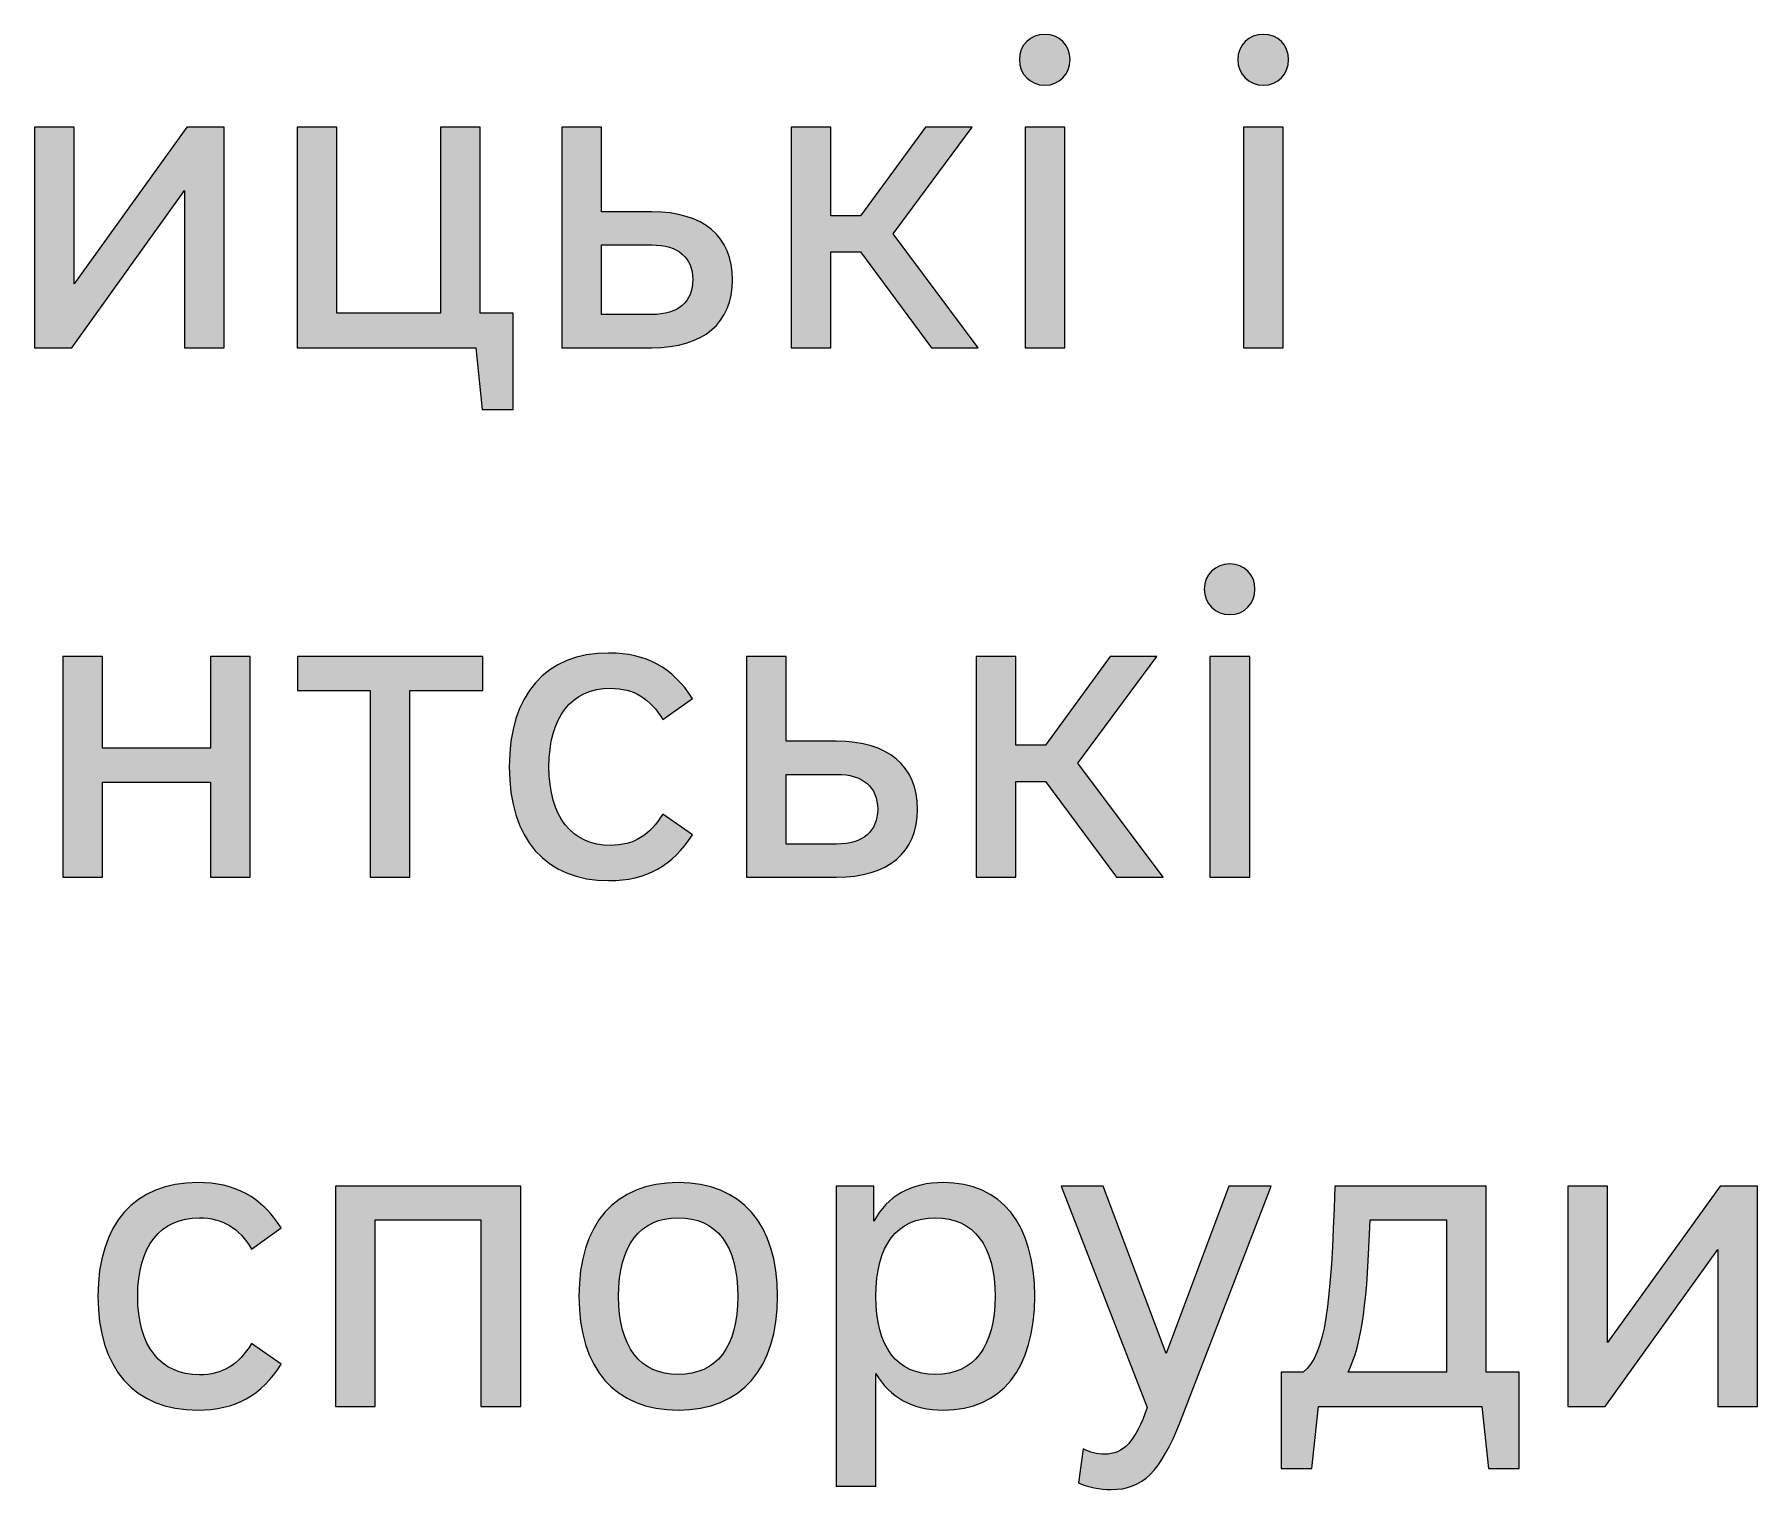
# Model space of a CAD drawing. Header units: millimetres. Extents: x -1334 to 1514, y -1037 to 10.
# Drawn here: x 13.72 to 52.63, y -134.8 to -101.93 of the extents above; entities that cross this region are included whole.
import ezdxf

# ---------------------------------------------------------------- set-up
doc = ezdxf.new("R2010")
doc.units = ezdxf.units.MM
doc.header["$MEASUREMENT"] = 0
doc.layers.add('icons', color=7, linetype='Continuous', lineweight=0)

# ---------------------------------------------------------------- blocks, each defined once
blk = doc.blocks.new('Block_44')
at = {"layer": 'icons', "true_color": 0x231f20, "transparency": 33554687}
h = blk.add_hatch(color=250, dxfattribs=at)
h.dxf.hatch_style = 2
edge = h.paths.add_edge_path()
edge.add_spline(control_points=[(36.984, -109.007), (36.984, -109.007), (36.088, -109.007), (36.088, -109.007), (36.088, -109.007), (36.088, -104.025), (36.088, -104.025), (36.088, -104.025), (36.984, -104.025), (36.984, -104.025), (36.984, -104.025), (36.984, -109.007), (36.984, -109.007)], knot_values=[0, 0, 0, 0, 1, 1, 1, 2, 2, 2, 3, 3, 3, 4, 4, 4, 4], degree=3, periodic=0)
edge = h.paths.add_edge_path()
edge.add_spline(control_points=[(36.536, -101.932), (36.865, -101.932), (37.104, -102.172), (37.104, -102.5), (37.104, -102.829), (36.865, -103.078), (36.536, -103.078), (36.208, -103.078), (35.959, -102.829), (35.959, -102.5), (35.959, -102.172), (36.208, -101.932), (36.536, -101.932)], knot_values=[0, 0, 0, 0, 1, 1, 1, 2, 2, 2, 3, 3, 3, 4, 4, 4, 4], degree=3, periodic=0)
h = blk.add_hatch(color=250, dxfattribs=at)
h.dxf.hatch_style = 2
edge = h.paths.add_edge_path()
edge.add_spline(control_points=[(41.917, -109.007), (41.917, -109.007), (41.021, -109.007), (41.021, -109.007), (41.021, -109.007), (41.021, -104.025), (41.021, -104.025), (41.021, -104.025), (41.917, -104.025), (41.917, -104.025), (41.917, -104.025), (41.917, -109.007), (41.917, -109.007)], knot_values=[0, 0, 0, 0, 1, 1, 1, 2, 2, 2, 3, 3, 3, 4, 4, 4, 4], degree=3, periodic=0)
edge = h.paths.add_edge_path()
edge.add_spline(control_points=[(41.469, -101.932), (41.798, -101.932), (42.037, -102.172), (42.037, -102.5), (42.037, -102.829), (41.798, -103.078), (41.469, -103.078), (41.14, -103.078), (40.891, -102.829), (40.891, -102.5), (40.891, -102.172), (41.14, -101.932), (41.469, -101.932)], knot_values=[0, 0, 0, 0, 1, 1, 1, 2, 2, 2, 3, 3, 3, 4, 4, 4, 4], degree=3, periodic=0)
h = blk.add_hatch(color=250, dxfattribs=at)
h.dxf.hatch_style = 2
edge = h.paths.add_edge_path()
edge.add_spline(control_points=[(17.155, -104.025), (17.155, -104.025), (18.001, -104.025), (18.001, -104.025), (18.001, -104.025), (18.001, -109.007), (18.001, -109.007), (18.001, -109.007), (17.105, -109.007), (17.105, -109.007), (17.105, -109.007), (17.105, -105.46), (17.105, -105.46), (17.105, -105.46), (14.564, -109.007), (14.564, -109.007), (14.564, -109.007), (13.717, -109.007), (13.717, -109.007), (13.717, -109.007), (13.717, -104.025), (13.717, -104.025), (13.717, -104.025), (14.613, -104.025), (14.613, -104.025), (14.613, -104.025), (14.613, -107.562), (14.613, -107.562), (14.613, -107.562), (17.155, -104.025), (17.155, -104.025)], knot_values=[0, 0, 0, 0, 1, 1, 1, 2, 2, 2, 3, 3, 3, 4, 4, 4, 5, 5, 5, 6, 6, 6, 7, 7, 7, 8, 8, 8, 9, 9, 9, 10, 10, 10, 10], degree=3, periodic=0)
h = blk.add_hatch(color=250, dxfattribs=at)
h.dxf.hatch_style = 2
edge = h.paths.add_edge_path()
edge.add_spline(control_points=[(23.831, -110.402), (23.831, -110.402), (23.681, -109.007), (23.681, -109.007), (23.681, -109.007), (19.646, -109.007), (19.646, -109.007), (19.646, -109.007), (19.646, -104.025), (19.646, -104.025), (19.646, -104.025), (20.542, -104.025), (20.542, -104.025), (20.542, -104.025), (20.542, -108.229), (20.542, -108.229), (20.542, -108.229), (22.884, -108.229), (22.884, -108.229), (22.884, -108.229), (22.884, -104.025), (22.884, -104.025), (22.884, -104.025), (23.781, -104.025), (23.781, -104.025), (23.781, -104.025), (23.781, -108.229), (23.781, -108.229), (23.781, -108.229), (24.528, -108.229), (24.528, -108.229), (24.528, -108.229), (24.528, -110.402), (24.528, -110.402), (24.528, -110.402), (23.831, -110.402), (23.831, -110.402)], knot_values=[0, 0, 0, 0, 1, 1, 1, 2, 2, 2, 3, 3, 3, 4, 4, 4, 5, 5, 5, 6, 6, 6, 7, 7, 7, 8, 8, 8, 9, 9, 9, 10, 10, 10, 11, 11, 11, 12, 12, 12, 12], degree=3, periodic=0)
h = blk.add_hatch(color=250, dxfattribs=at)
h.dxf.hatch_style = 2
edge = h.paths.add_edge_path()
edge.add_spline(control_points=[(27.658, -108.259), (28.255, -108.259), (28.584, -107.97), (28.584, -107.472), (28.584, -106.974), (28.255, -106.685), (27.658, -106.685), (27.658, -106.685), (26.521, -106.685), (26.521, -106.685), (26.521, -106.685), (26.521, -108.259), (26.521, -108.259), (26.521, -108.259), (27.658, -108.259), (27.658, -108.259)], knot_values=[0, 0, 0, 0, 1, 1, 1, 2, 2, 2, 3, 3, 3, 4, 4, 4, 5, 5, 5, 5], degree=3, periodic=0)
edge = h.paths.add_edge_path()
edge.add_spline(control_points=[(29.481, -107.472), (29.481, -108.449), (28.823, -109.007), (27.658, -109.007), (27.658, -109.007), (25.625, -109.007), (25.625, -109.007), (25.625, -109.007), (25.625, -104.025), (25.625, -104.025), (25.625, -104.025), (26.521, -104.025), (26.521, -104.025), (26.521, -104.025), (26.521, -105.938), (26.521, -105.938), (26.521, -105.938), (27.658, -105.938), (27.658, -105.938), (28.823, -105.938), (29.481, -106.496), (29.481, -107.472)], knot_values=[0, 0, 0, 0, 1, 1, 1, 2, 2, 2, 3, 3, 3, 4, 4, 4, 5, 5, 5, 6, 6, 6, 7, 7, 7, 7], degree=3, periodic=0)
h = blk.add_hatch(color=250, dxfattribs=at)
h.dxf.hatch_style = 2
edge = h.paths.add_edge_path()
edge.add_spline(control_points=[(31.703, -106.844), (31.703, -106.844), (31.703, -109.007), (31.703, -109.007), (31.703, -109.007), (30.807, -109.007), (30.807, -109.007), (30.807, -109.007), (30.807, -104.025), (30.807, -104.025), (30.807, -104.025), (31.703, -104.025), (31.703, -104.025), (31.703, -104.025), (31.703, -106.028), (31.703, -106.028), (31.703, -106.028), (32.371, -106.028), (32.371, -106.028), (32.371, -106.028), (33.836, -104.025), (33.836, -104.025), (33.836, -104.025), (34.892, -104.025), (34.892, -104.025), (34.892, -104.025), (33.108, -106.436), (33.108, -106.436), (33.108, -106.436), (35.031, -109.007), (35.031, -109.007), (35.031, -109.007), (33.975, -109.007), (33.975, -109.007), (33.975, -109.007), (32.371, -106.844), (32.371, -106.844), (32.371, -106.844), (31.703, -106.844), (31.703, -106.844)], knot_values=[0, 0, 0, 0, 1, 1, 1, 2, 2, 2, 3, 3, 3, 4, 4, 4, 5, 5, 5, 6, 6, 6, 7, 7, 7, 8, 8, 8, 9, 9, 9, 10, 10, 10, 11, 11, 11, 12, 12, 12, 13, 13, 13, 13], degree=3, periodic=0)
h = blk.add_hatch(color=250, dxfattribs=at)
h.dxf.hatch_style = 2
edge = h.paths.add_edge_path()
edge.add_spline(control_points=[(41.16, -120.965), (41.16, -120.965), (40.264, -120.965), (40.264, -120.965), (40.264, -120.965), (40.264, -115.983), (40.264, -115.983), (40.264, -115.983), (41.16, -115.983), (41.16, -115.983), (41.16, -115.983), (41.16, -120.965), (41.16, -120.965)], knot_values=[0, 0, 0, 0, 1, 1, 1, 2, 2, 2, 3, 3, 3, 4, 4, 4, 4], degree=3, periodic=0)
edge = h.paths.add_edge_path()
edge.add_spline(control_points=[(40.712, -113.89), (41.04, -113.89), (41.28, -114.13), (41.28, -114.458), (41.28, -114.787), (41.04, -115.036), (40.712, -115.036), (40.383, -115.036), (40.134, -114.787), (40.134, -114.458), (40.134, -114.13), (40.383, -113.89), (40.712, -113.89)], knot_values=[0, 0, 0, 0, 1, 1, 1, 2, 2, 2, 3, 3, 3, 4, 4, 4, 4], degree=3, periodic=0)
h = blk.add_hatch(color=250, dxfattribs=at)
h.dxf.hatch_style = 2
edge = h.paths.add_edge_path()
edge.add_spline(control_points=[(25.336, -118.474), (25.336, -119.6), (25.854, -120.248), (26.73, -120.248), (27.249, -120.248), (27.617, -120.018), (27.906, -119.54), (27.906, -119.54), (28.574, -120.008), (28.574, -120.008), (28.135, -120.706), (27.538, -121.044), (26.691, -121.044), (25.256, -121.044), (24.439, -120.098), (24.439, -118.474), (24.439, -116.84), (25.266, -115.903), (26.691, -115.903), (27.528, -115.903), (28.135, -116.232), (28.574, -116.93), (28.574, -116.93), (27.906, -117.408), (27.906, -117.408), (27.627, -116.93), (27.249, -116.7), (26.73, -116.7), (25.844, -116.7), (25.336, -117.348), (25.336, -118.474)], knot_values=[0, 0, 0, 0, 1, 1, 1, 2, 2, 2, 3, 3, 3, 4, 4, 4, 5, 5, 5, 6, 6, 6, 7, 7, 7, 8, 8, 8, 9, 9, 9, 10, 10, 10, 10], degree=3, periodic=0)
h = blk.add_hatch(color=250, dxfattribs=at)
h.dxf.hatch_style = 2
edge = h.paths.add_edge_path()
edge.add_spline(control_points=[(15.251, -120.965), (15.251, -120.965), (14.354, -120.965), (14.354, -120.965), (14.354, -120.965), (14.354, -115.983), (14.354, -115.983), (14.354, -115.983), (15.251, -115.983), (15.251, -115.983), (15.251, -115.983), (15.251, -118.055), (15.251, -118.055), (15.251, -118.055), (17.692, -118.055), (17.692, -118.055), (17.692, -118.055), (17.692, -115.983), (17.692, -115.983), (17.692, -115.983), (18.589, -115.983), (18.589, -115.983), (18.589, -115.983), (18.589, -120.965), (18.589, -120.965), (18.589, -120.965), (17.692, -120.965), (17.692, -120.965), (17.692, -120.965), (17.692, -118.823), (17.692, -118.823), (17.692, -118.823), (15.251, -118.823), (15.251, -118.823), (15.251, -118.823), (15.251, -120.965), (15.251, -120.965)], knot_values=[0, 0, 0, 0, 1, 1, 1, 2, 2, 2, 3, 3, 3, 4, 4, 4, 5, 5, 5, 6, 6, 6, 7, 7, 7, 8, 8, 8, 9, 9, 9, 10, 10, 10, 11, 11, 11, 12, 12, 12, 12], degree=3, periodic=0)
h = blk.add_hatch(color=250, dxfattribs=at)
h.dxf.hatch_style = 2
edge = h.paths.add_edge_path()
edge.add_spline(control_points=[(19.656, -115.983), (19.656, -115.983), (23.84, -115.983), (23.84, -115.983), (23.84, -115.983), (23.84, -116.75), (23.84, -116.75), (23.84, -116.75), (22.196, -116.75), (22.196, -116.75), (22.196, -116.75), (22.196, -120.965), (22.196, -120.965), (22.196, -120.965), (21.3, -120.965), (21.3, -120.965), (21.3, -120.965), (21.3, -116.75), (21.3, -116.75), (21.3, -116.75), (19.656, -116.75), (19.656, -116.75), (19.656, -116.75), (19.656, -115.983), (19.656, -115.983)], knot_values=[0, 0, 0, 0, 1, 1, 1, 2, 2, 2, 3, 3, 3, 4, 4, 4, 5, 5, 5, 6, 6, 6, 7, 7, 7, 8, 8, 8, 8], degree=3, periodic=0)
h = blk.add_hatch(color=250, dxfattribs=at)
h.dxf.hatch_style = 2
edge = h.paths.add_edge_path()
edge.add_spline(control_points=[(31.833, -120.218), (32.43, -120.218), (32.759, -119.929), (32.759, -119.43), (32.759, -118.932), (32.43, -118.643), (31.833, -118.643), (31.833, -118.643), (30.696, -118.643), (30.696, -118.643), (30.696, -118.643), (30.696, -120.218), (30.696, -120.218), (30.696, -120.218), (31.833, -120.218), (31.833, -120.218)], knot_values=[0, 0, 0, 0, 1, 1, 1, 2, 2, 2, 3, 3, 3, 4, 4, 4, 5, 5, 5, 5], degree=3, periodic=0)
edge = h.paths.add_edge_path()
edge.add_spline(control_points=[(33.656, -119.43), (33.656, -120.407), (32.998, -120.965), (31.833, -120.965), (31.833, -120.965), (29.8, -120.965), (29.8, -120.965), (29.8, -120.965), (29.8, -115.983), (29.8, -115.983), (29.8, -115.983), (30.696, -115.983), (30.696, -115.983), (30.696, -115.983), (30.696, -117.896), (30.696, -117.896), (30.696, -117.896), (31.833, -117.896), (31.833, -117.896), (32.998, -117.896), (33.656, -118.454), (33.656, -119.43)], knot_values=[0, 0, 0, 0, 1, 1, 1, 2, 2, 2, 3, 3, 3, 4, 4, 4, 5, 5, 5, 6, 6, 6, 7, 7, 7, 7], degree=3, periodic=0)
h = blk.add_hatch(color=250, dxfattribs=at)
h.dxf.hatch_style = 2
edge = h.paths.add_edge_path()
edge.add_spline(control_points=[(35.878, -118.803), (35.878, -118.803), (35.878, -120.965), (35.878, -120.965), (35.878, -120.965), (34.982, -120.965), (34.982, -120.965), (34.982, -120.965), (34.982, -115.983), (34.982, -115.983), (34.982, -115.983), (35.878, -115.983), (35.878, -115.983), (35.878, -115.983), (35.878, -117.986), (35.878, -117.986), (35.878, -117.986), (36.546, -117.986), (36.546, -117.986), (36.546, -117.986), (38.011, -115.983), (38.011, -115.983), (38.011, -115.983), (39.067, -115.983), (39.067, -115.983), (39.067, -115.983), (37.283, -118.394), (37.283, -118.394), (37.283, -118.394), (39.206, -120.965), (39.206, -120.965), (39.206, -120.965), (38.15, -120.965), (38.15, -120.965), (38.15, -120.965), (36.546, -118.803), (36.546, -118.803), (36.546, -118.803), (35.878, -118.803), (35.878, -118.803)], knot_values=[0, 0, 0, 0, 1, 1, 1, 2, 2, 2, 3, 3, 3, 4, 4, 4, 5, 5, 5, 6, 6, 6, 7, 7, 7, 8, 8, 8, 9, 9, 9, 10, 10, 10, 11, 11, 11, 12, 12, 12, 13, 13, 13, 13], degree=3, periodic=0)
h = blk.add_hatch(color=250, dxfattribs=at)
h.dxf.hatch_style = 2
edge = h.paths.add_edge_path()
edge.add_spline(control_points=[(16.048, -130.432), (16.048, -131.558), (16.566, -132.206), (17.443, -132.206), (17.961, -132.206), (18.33, -131.976), (18.619, -131.498), (18.619, -131.498), (19.286, -131.967), (19.286, -131.967), (18.848, -132.664), (18.25, -133.003), (17.403, -133.003), (15.968, -133.003), (15.151, -132.056), (15.151, -130.432), (15.151, -128.798), (15.978, -127.862), (17.403, -127.862), (18.24, -127.862), (18.848, -128.19), (19.286, -128.888), (19.286, -128.888), (18.619, -129.366), (18.619, -129.366), (18.34, -128.888), (17.961, -128.658), (17.443, -128.658), (16.556, -128.658), (16.048, -129.306), (16.048, -130.432)], knot_values=[0, 0, 0, 0, 1, 1, 1, 2, 2, 2, 3, 3, 3, 4, 4, 4, 5, 5, 5, 6, 6, 6, 7, 7, 7, 8, 8, 8, 9, 9, 9, 10, 10, 10, 10], degree=3, periodic=0)
h = blk.add_hatch(color=250, dxfattribs=at)
h.dxf.hatch_style = 2
edge = h.paths.add_edge_path()
edge.add_spline(control_points=[(20.512, -132.923), (20.512, -132.923), (20.512, -127.941), (20.512, -127.941), (20.512, -127.941), (24.697, -127.941), (24.697, -127.941), (24.697, -127.941), (24.697, -132.923), (24.697, -132.923), (24.697, -132.923), (23.8, -132.923), (23.8, -132.923), (23.8, -132.923), (23.8, -128.708), (23.8, -128.708), (23.8, -128.708), (21.409, -128.708), (21.409, -128.708), (21.409, -128.708), (21.409, -132.923), (21.409, -132.923), (21.409, -132.923), (20.512, -132.923), (20.512, -132.923)], knot_values=[0, 0, 0, 0, 1, 1, 1, 2, 2, 2, 3, 3, 3, 4, 4, 4, 5, 5, 5, 6, 6, 6, 7, 7, 7, 8, 8, 8, 8], degree=3, periodic=0)
h = blk.add_hatch(color=250, dxfattribs=at)
h.dxf.hatch_style = 2
edge = h.paths.add_edge_path()
edge.add_spline(control_points=[(28.255, -132.196), (29.122, -132.196), (29.6, -131.578), (29.6, -130.432), (29.6, -129.277), (29.122, -128.658), (28.255, -128.658), (27.388, -128.658), (26.91, -129.277), (26.91, -130.432), (26.91, -131.578), (27.388, -132.196), (28.255, -132.196)], knot_values=[0, 0, 0, 0, 1, 1, 1, 2, 2, 2, 3, 3, 3, 4, 4, 4, 4], degree=3, periodic=0)
edge = h.paths.add_edge_path()
edge.add_spline(control_points=[(28.255, -133.003), (26.83, -133.003), (26.013, -132.066), (26.013, -130.432), (26.013, -128.798), (26.83, -127.862), (28.255, -127.862), (29.68, -127.862), (30.497, -128.798), (30.497, -130.432), (30.497, -132.066), (29.68, -133.003), (28.255, -133.003)], knot_values=[0, 0, 0, 0, 1, 1, 1, 2, 2, 2, 3, 3, 3, 4, 4, 4, 4], degree=3, periodic=0)
h = blk.add_hatch(color=250, dxfattribs=at)
h.dxf.hatch_style = 2
edge = h.paths.add_edge_path()
edge.add_spline(control_points=[(34.064, -128.658), (33.198, -128.658), (32.719, -129.277), (32.719, -130.432), (32.719, -131.578), (33.198, -132.196), (34.064, -132.196), (34.931, -132.196), (35.409, -131.578), (35.409, -130.432), (35.409, -129.287), (34.931, -128.658), (34.064, -128.658)], knot_values=[0, 0, 0, 0, 1, 1, 1, 2, 2, 2, 3, 3, 3, 4, 4, 4, 4], degree=3, periodic=0)
edge = h.paths.add_edge_path()
edge.add_spline(control_points=[(34.244, -127.862), (35.549, -127.862), (36.306, -128.798), (36.306, -130.432), (36.306, -132.066), (35.559, -133.003), (34.244, -133.003), (33.546, -133.003), (33.028, -132.714), (32.719, -132.176), (32.719, -132.176), (32.719, -134.717), (32.719, -134.717), (32.719, -134.717), (31.823, -134.717), (31.823, -134.717), (31.823, -134.717), (31.823, -127.941), (31.823, -127.941), (31.823, -127.941), (32.669, -127.941), (32.669, -127.941), (32.669, -127.941), (32.669, -128.738), (32.669, -128.738), (32.978, -128.17), (33.516, -127.862), (34.244, -127.862)], knot_values=[0, 0, 0, 0, 1, 1, 1, 2, 2, 2, 3, 3, 3, 4, 4, 4, 5, 5, 5, 6, 6, 6, 7, 7, 7, 8, 8, 8, 9, 9, 9, 9], degree=3, periodic=0)
h = blk.add_hatch(color=250, dxfattribs=at)
h.dxf.hatch_style = 2
edge = h.paths.add_edge_path()
edge.add_spline(control_points=[(38.031, -134.796), (37.782, -134.796), (37.513, -134.747), (37.294, -134.647), (37.294, -134.647), (37.403, -133.88), (37.403, -133.88), (37.553, -133.959), (37.712, -133.999), (37.881, -133.999), (38.31, -133.999), (38.569, -133.72), (38.848, -132.943), (38.848, -132.943), (36.905, -127.941), (36.905, -127.941), (36.905, -127.941), (37.851, -127.941), (37.851, -127.941), (37.851, -127.941), (39.276, -131.727), (39.276, -131.727), (39.276, -131.727), (40.691, -127.941), (40.691, -127.941), (40.691, -127.941), (41.647, -127.941), (41.647, -127.941), (41.647, -127.941), (39.595, -133.252), (39.595, -133.252), (39.147, -134.398), (38.748, -134.796), (38.031, -134.796)], knot_values=[0, 0, 0, 0, 1, 1, 1, 2, 2, 2, 3, 3, 3, 4, 4, 4, 5, 5, 5, 6, 6, 6, 7, 7, 7, 8, 8, 8, 9, 9, 9, 10, 10, 10, 11, 11, 11, 11], degree=3, periodic=0)
h = blk.add_hatch(color=250, dxfattribs=at)
h.dxf.hatch_style = 2
edge = h.paths.add_edge_path()
edge.add_spline(control_points=[(45.604, -132.146), (45.604, -132.146), (45.604, -128.708), (45.604, -128.708), (45.604, -128.708), (43.88, -128.708), (43.88, -128.708), (43.82, -130.472), (43.701, -131.518), (43.382, -132.146), (43.382, -132.146), (45.604, -132.146), (45.604, -132.146)], knot_values=[0, 0, 0, 0, 1, 1, 1, 2, 2, 2, 3, 3, 3, 4, 4, 4, 4], degree=3, periodic=0)
edge = h.paths.add_edge_path()
edge.add_spline(control_points=[(41.868, -134.318), (41.868, -134.318), (41.868, -132.146), (41.868, -132.146), (41.868, -132.146), (42.366, -132.146), (42.366, -132.146), (42.874, -131.727), (42.993, -130.701), (43.083, -127.941), (43.083, -127.941), (46.501, -127.941), (46.501, -127.941), (46.501, -127.941), (46.501, -132.146), (46.501, -132.146), (46.501, -132.146), (47.248, -132.146), (47.248, -132.146), (47.248, -132.146), (47.248, -134.318), (47.248, -134.318), (47.248, -134.318), (46.55, -134.318), (46.55, -134.318), (46.55, -134.318), (46.401, -132.923), (46.401, -132.923), (46.401, -132.923), (42.714, -132.923), (42.714, -132.923), (42.714, -132.923), (42.565, -134.318), (42.565, -134.318), (42.565, -134.318), (41.868, -134.318), (41.868, -134.318)], knot_values=[0, 0, 0, 0, 1, 1, 1, 2, 2, 2, 3, 3, 3, 4, 4, 4, 5, 5, 5, 6, 6, 6, 7, 7, 7, 8, 8, 8, 9, 9, 9, 10, 10, 10, 11, 11, 11, 12, 12, 12, 12], degree=3, periodic=0)
h = blk.add_hatch(color=250, dxfattribs=at)
h.dxf.hatch_style = 2
edge = h.paths.add_edge_path()
edge.add_spline(control_points=[(51.782, -127.941), (51.782, -127.941), (52.629, -127.941), (52.629, -127.941), (52.629, -127.941), (52.629, -132.923), (52.629, -132.923), (52.629, -132.923), (51.732, -132.923), (51.732, -132.923), (51.732, -132.923), (51.732, -129.376), (51.732, -129.376), (51.732, -129.376), (49.191, -132.923), (49.191, -132.923), (49.191, -132.923), (48.345, -132.923), (48.345, -132.923), (48.345, -132.923), (48.345, -127.941), (48.345, -127.941), (48.345, -127.941), (49.241, -127.941), (49.241, -127.941), (49.241, -127.941), (49.241, -131.478), (49.241, -131.478), (49.241, -131.478), (51.782, -127.941), (51.782, -127.941)], knot_values=[0, 0, 0, 0, 1, 1, 1, 2, 2, 2, 3, 3, 3, 4, 4, 4, 5, 5, 5, 6, 6, 6, 7, 7, 7, 8, 8, 8, 9, 9, 9, 10, 10, 10, 10], degree=3, periodic=0)
at = {"layer": 'icons'}
for points, knots in [([(36.536, -101.932), (36.865, -101.932), (37.104, -102.172), (37.104, -102.5), (37.104, -102.829), (36.865, -103.078), (36.536, -103.078), (36.208, -103.078), (35.959, -102.829), (35.959, -102.5), (35.959, -102.172), (36.208, -101.932), (36.536, -101.932)], [0, 0, 0, 0, 1, 1, 1, 2, 2, 2, 3, 3, 3, 4, 4, 4, 4]), ([(41.469, -101.932), (41.798, -101.932), (42.037, -102.172), (42.037, -102.5), (42.037, -102.829), (41.798, -103.078), (41.469, -103.078), (41.14, -103.078), (40.891, -102.829), (40.891, -102.5), (40.891, -102.172), (41.14, -101.932), (41.469, -101.932)], [0, 0, 0, 0, 1, 1, 1, 2, 2, 2, 3, 3, 3, 4, 4, 4, 4]), ([(17.155, -104.025), (17.155, -104.025), (18.001, -104.025), (18.001, -104.025), (18.001, -104.025), (18.001, -109.007), (18.001, -109.007), (18.001, -109.007), (17.105, -109.007), (17.105, -109.007), (17.105, -109.007), (17.105, -105.46), (17.105, -105.46), (17.105, -105.46), (14.564, -109.007), (14.564, -109.007), (14.564, -109.007), (13.717, -109.007), (13.717, -109.007), (13.717, -109.007), (13.717, -104.025), (13.717, -104.025), (13.717, -104.025), (14.613, -104.025), (14.613, -104.025), (14.613, -104.025), (14.613, -107.562), (14.613, -107.562), (14.613, -107.562), (17.155, -104.025), (17.155, -104.025)], [0, 0, 0, 0, 1, 1, 1, 2, 2, 2, 3, 3, 3, 4, 4, 4, 5, 5, 5, 6, 6, 6, 7, 7, 7, 8, 8, 8, 9, 9, 9, 10, 10, 10, 10]), ([(23.831, -110.402), (23.831, -110.402), (23.681, -109.007), (23.681, -109.007), (23.681, -109.007), (19.646, -109.007), (19.646, -109.007), (19.646, -109.007), (19.646, -104.025), (19.646, -104.025), (19.646, -104.025), (20.542, -104.025), (20.542, -104.025), (20.542, -104.025), (20.542, -108.229), (20.542, -108.229), (20.542, -108.229), (22.884, -108.229), (22.884, -108.229), (22.884, -108.229), (22.884, -104.025), (22.884, -104.025), (22.884, -104.025), (23.781, -104.025), (23.781, -104.025), (23.781, -104.025), (23.781, -108.229), (23.781, -108.229), (23.781, -108.229), (24.528, -108.229), (24.528, -108.229), (24.528, -108.229), (24.528, -110.402), (24.528, -110.402), (24.528, -110.402), (23.831, -110.402), (23.831, -110.402)], [0, 0, 0, 0, 1, 1, 1, 2, 2, 2, 3, 3, 3, 4, 4, 4, 5, 5, 5, 6, 6, 6, 7, 7, 7, 8, 8, 8, 9, 9, 9, 10, 10, 10, 11, 11, 11, 12, 12, 12, 12]), ([(29.481, -107.472), (29.481, -108.449), (28.823, -109.007), (27.658, -109.007), (27.658, -109.007), (25.625, -109.007), (25.625, -109.007), (25.625, -109.007), (25.625, -104.025), (25.625, -104.025), (25.625, -104.025), (26.521, -104.025), (26.521, -104.025), (26.521, -104.025), (26.521, -105.938), (26.521, -105.938), (26.521, -105.938), (27.658, -105.938), (27.658, -105.938), (28.823, -105.938), (29.481, -106.496), (29.481, -107.472)], [0, 0, 0, 0, 1, 1, 1, 2, 2, 2, 3, 3, 3, 4, 4, 4, 5, 5, 5, 6, 6, 6, 7, 7, 7, 7]), ([(31.703, -106.844), (31.703, -106.844), (31.703, -109.007), (31.703, -109.007), (31.703, -109.007), (30.807, -109.007), (30.807, -109.007), (30.807, -109.007), (30.807, -104.025), (30.807, -104.025), (30.807, -104.025), (31.703, -104.025), (31.703, -104.025), (31.703, -104.025), (31.703, -106.028), (31.703, -106.028), (31.703, -106.028), (32.371, -106.028), (32.371, -106.028), (32.371, -106.028), (33.836, -104.025), (33.836, -104.025), (33.836, -104.025), (34.892, -104.025), (34.892, -104.025), (34.892, -104.025), (33.108, -106.436), (33.108, -106.436), (33.108, -106.436), (35.031, -109.007), (35.031, -109.007), (35.031, -109.007), (33.975, -109.007), (33.975, -109.007), (33.975, -109.007), (32.371, -106.844), (32.371, -106.844), (32.371, -106.844), (31.703, -106.844), (31.703, -106.844)], [0, 0, 0, 0, 1, 1, 1, 2, 2, 2, 3, 3, 3, 4, 4, 4, 5, 5, 5, 6, 6, 6, 7, 7, 7, 8, 8, 8, 9, 9, 9, 10, 10, 10, 11, 11, 11, 12, 12, 12, 13, 13, 13, 13]), ([(36.984, -109.007), (36.984, -109.007), (36.088, -109.007), (36.088, -109.007), (36.088, -109.007), (36.088, -104.025), (36.088, -104.025), (36.088, -104.025), (36.984, -104.025), (36.984, -104.025), (36.984, -104.025), (36.984, -109.007), (36.984, -109.007)], [0, 0, 0, 0, 1, 1, 1, 2, 2, 2, 3, 3, 3, 4, 4, 4, 4]), ([(41.917, -109.007), (41.917, -109.007), (41.021, -109.007), (41.021, -109.007), (41.021, -109.007), (41.021, -104.025), (41.021, -104.025), (41.021, -104.025), (41.917, -104.025), (41.917, -104.025), (41.917, -104.025), (41.917, -109.007), (41.917, -109.007)], [0, 0, 0, 0, 1, 1, 1, 2, 2, 2, 3, 3, 3, 4, 4, 4, 4]), ([(27.658, -108.259), (28.255, -108.259), (28.584, -107.97), (28.584, -107.472), (28.584, -106.974), (28.255, -106.685), (27.658, -106.685), (27.658, -106.685), (26.521, -106.685), (26.521, -106.685), (26.521, -106.685), (26.521, -108.259), (26.521, -108.259), (26.521, -108.259), (27.658, -108.259), (27.658, -108.259)], [0, 0, 0, 0, 1, 1, 1, 2, 2, 2, 3, 3, 3, 4, 4, 4, 5, 5, 5, 5]), ([(40.712, -113.89), (41.04, -113.89), (41.28, -114.13), (41.28, -114.458), (41.28, -114.787), (41.04, -115.036), (40.712, -115.036), (40.383, -115.036), (40.134, -114.787), (40.134, -114.458), (40.134, -114.13), (40.383, -113.89), (40.712, -113.89)], [0, 0, 0, 0, 1, 1, 1, 2, 2, 2, 3, 3, 3, 4, 4, 4, 4]), ([(25.336, -118.474), (25.336, -119.6), (25.854, -120.248), (26.73, -120.248), (27.249, -120.248), (27.617, -120.018), (27.906, -119.54), (27.906, -119.54), (28.574, -120.008), (28.574, -120.008), (28.135, -120.706), (27.538, -121.044), (26.691, -121.044), (25.256, -121.044), (24.439, -120.098), (24.439, -118.474), (24.439, -116.84), (25.266, -115.903), (26.691, -115.903), (27.528, -115.903), (28.135, -116.232), (28.574, -116.93), (28.574, -116.93), (27.906, -117.408), (27.906, -117.408), (27.627, -116.93), (27.249, -116.7), (26.73, -116.7), (25.844, -116.7), (25.336, -117.348), (25.336, -118.474)], [0, 0, 0, 0, 1, 1, 1, 2, 2, 2, 3, 3, 3, 4, 4, 4, 5, 5, 5, 6, 6, 6, 7, 7, 7, 8, 8, 8, 9, 9, 9, 10, 10, 10, 10]), ([(15.251, -120.965), (15.251, -120.965), (14.354, -120.965), (14.354, -120.965), (14.354, -120.965), (14.354, -115.983), (14.354, -115.983), (14.354, -115.983), (15.251, -115.983), (15.251, -115.983), (15.251, -115.983), (15.251, -118.055), (15.251, -118.055), (15.251, -118.055), (17.692, -118.055), (17.692, -118.055), (17.692, -118.055), (17.692, -115.983), (17.692, -115.983), (17.692, -115.983), (18.589, -115.983), (18.589, -115.983), (18.589, -115.983), (18.589, -120.965), (18.589, -120.965), (18.589, -120.965), (17.692, -120.965), (17.692, -120.965), (17.692, -120.965), (17.692, -118.823), (17.692, -118.823), (17.692, -118.823), (15.251, -118.823), (15.251, -118.823), (15.251, -118.823), (15.251, -120.965), (15.251, -120.965)], [0, 0, 0, 0, 1, 1, 1, 2, 2, 2, 3, 3, 3, 4, 4, 4, 5, 5, 5, 6, 6, 6, 7, 7, 7, 8, 8, 8, 9, 9, 9, 10, 10, 10, 11, 11, 11, 12, 12, 12, 12]), ([(19.656, -115.983), (19.656, -115.983), (23.84, -115.983), (23.84, -115.983), (23.84, -115.983), (23.84, -116.75), (23.84, -116.75), (23.84, -116.75), (22.196, -116.75), (22.196, -116.75), (22.196, -116.75), (22.196, -120.965), (22.196, -120.965), (22.196, -120.965), (21.3, -120.965), (21.3, -120.965), (21.3, -120.965), (21.3, -116.75), (21.3, -116.75), (21.3, -116.75), (19.656, -116.75), (19.656, -116.75), (19.656, -116.75), (19.656, -115.983), (19.656, -115.983)], [0, 0, 0, 0, 1, 1, 1, 2, 2, 2, 3, 3, 3, 4, 4, 4, 5, 5, 5, 6, 6, 6, 7, 7, 7, 8, 8, 8, 8]), ([(33.656, -119.43), (33.656, -120.407), (32.998, -120.965), (31.833, -120.965), (31.833, -120.965), (29.8, -120.965), (29.8, -120.965), (29.8, -120.965), (29.8, -115.983), (29.8, -115.983), (29.8, -115.983), (30.696, -115.983), (30.696, -115.983), (30.696, -115.983), (30.696, -117.896), (30.696, -117.896), (30.696, -117.896), (31.833, -117.896), (31.833, -117.896), (32.998, -117.896), (33.656, -118.454), (33.656, -119.43)], [0, 0, 0, 0, 1, 1, 1, 2, 2, 2, 3, 3, 3, 4, 4, 4, 5, 5, 5, 6, 6, 6, 7, 7, 7, 7]), ([(35.878, -118.803), (35.878, -118.803), (35.878, -120.965), (35.878, -120.965), (35.878, -120.965), (34.982, -120.965), (34.982, -120.965), (34.982, -120.965), (34.982, -115.983), (34.982, -115.983), (34.982, -115.983), (35.878, -115.983), (35.878, -115.983), (35.878, -115.983), (35.878, -117.986), (35.878, -117.986), (35.878, -117.986), (36.546, -117.986), (36.546, -117.986), (36.546, -117.986), (38.011, -115.983), (38.011, -115.983), (38.011, -115.983), (39.067, -115.983), (39.067, -115.983), (39.067, -115.983), (37.283, -118.394), (37.283, -118.394), (37.283, -118.394), (39.206, -120.965), (39.206, -120.965), (39.206, -120.965), (38.15, -120.965), (38.15, -120.965), (38.15, -120.965), (36.546, -118.803), (36.546, -118.803), (36.546, -118.803), (35.878, -118.803), (35.878, -118.803)], [0, 0, 0, 0, 1, 1, 1, 2, 2, 2, 3, 3, 3, 4, 4, 4, 5, 5, 5, 6, 6, 6, 7, 7, 7, 8, 8, 8, 9, 9, 9, 10, 10, 10, 11, 11, 11, 12, 12, 12, 13, 13, 13, 13]), ([(41.16, -120.965), (41.16, -120.965), (40.264, -120.965), (40.264, -120.965), (40.264, -120.965), (40.264, -115.983), (40.264, -115.983), (40.264, -115.983), (41.16, -115.983), (41.16, -115.983), (41.16, -115.983), (41.16, -120.965), (41.16, -120.965)], [0, 0, 0, 0, 1, 1, 1, 2, 2, 2, 3, 3, 3, 4, 4, 4, 4]), ([(31.833, -120.218), (32.43, -120.218), (32.759, -119.929), (32.759, -119.43), (32.759, -118.932), (32.43, -118.643), (31.833, -118.643), (31.833, -118.643), (30.696, -118.643), (30.696, -118.643), (30.696, -118.643), (30.696, -120.218), (30.696, -120.218), (30.696, -120.218), (31.833, -120.218), (31.833, -120.218)], [0, 0, 0, 0, 1, 1, 1, 2, 2, 2, 3, 3, 3, 4, 4, 4, 5, 5, 5, 5]), ([(16.048, -130.432), (16.048, -131.558), (16.566, -132.206), (17.443, -132.206), (17.961, -132.206), (18.33, -131.976), (18.619, -131.498), (18.619, -131.498), (19.286, -131.967), (19.286, -131.967), (18.848, -132.664), (18.25, -133.003), (17.403, -133.003), (15.968, -133.003), (15.151, -132.056), (15.151, -130.432), (15.151, -128.798), (15.978, -127.862), (17.403, -127.862), (18.24, -127.862), (18.848, -128.19), (19.286, -128.888), (19.286, -128.888), (18.619, -129.366), (18.619, -129.366), (18.34, -128.888), (17.961, -128.658), (17.443, -128.658), (16.556, -128.658), (16.048, -129.306), (16.048, -130.432)], [0, 0, 0, 0, 1, 1, 1, 2, 2, 2, 3, 3, 3, 4, 4, 4, 5, 5, 5, 6, 6, 6, 7, 7, 7, 8, 8, 8, 9, 9, 9, 10, 10, 10, 10]), ([(20.512, -132.923), (20.512, -132.923), (20.512, -127.941), (20.512, -127.941), (20.512, -127.941), (24.697, -127.941), (24.697, -127.941), (24.697, -127.941), (24.697, -132.923), (24.697, -132.923), (24.697, -132.923), (23.8, -132.923), (23.8, -132.923), (23.8, -132.923), (23.8, -128.708), (23.8, -128.708), (23.8, -128.708), (21.409, -128.708), (21.409, -128.708), (21.409, -128.708), (21.409, -132.923), (21.409, -132.923), (21.409, -132.923), (20.512, -132.923), (20.512, -132.923)], [0, 0, 0, 0, 1, 1, 1, 2, 2, 2, 3, 3, 3, 4, 4, 4, 5, 5, 5, 6, 6, 6, 7, 7, 7, 8, 8, 8, 8]), ([(28.255, -133.003), (26.83, -133.003), (26.013, -132.066), (26.013, -130.432), (26.013, -128.798), (26.83, -127.862), (28.255, -127.862), (29.68, -127.862), (30.497, -128.798), (30.497, -130.432), (30.497, -132.066), (29.68, -133.003), (28.255, -133.003)], [0, 0, 0, 0, 1, 1, 1, 2, 2, 2, 3, 3, 3, 4, 4, 4, 4]), ([(34.244, -127.862), (35.549, -127.862), (36.306, -128.798), (36.306, -130.432), (36.306, -132.066), (35.559, -133.003), (34.244, -133.003), (33.546, -133.003), (33.028, -132.714), (32.719, -132.176), (32.719, -132.176), (32.719, -134.717), (32.719, -134.717), (32.719, -134.717), (31.823, -134.717), (31.823, -134.717), (31.823, -134.717), (31.823, -127.941), (31.823, -127.941), (31.823, -127.941), (32.669, -127.941), (32.669, -127.941), (32.669, -127.941), (32.669, -128.738), (32.669, -128.738), (32.978, -128.17), (33.516, -127.862), (34.244, -127.862)], [0, 0, 0, 0, 1, 1, 1, 2, 2, 2, 3, 3, 3, 4, 4, 4, 5, 5, 5, 6, 6, 6, 7, 7, 7, 8, 8, 8, 9, 9, 9, 9]), ([(38.031, -134.796), (37.782, -134.796), (37.513, -134.747), (37.294, -134.647), (37.294, -134.647), (37.403, -133.88), (37.403, -133.88), (37.553, -133.959), (37.712, -133.999), (37.881, -133.999), (38.31, -133.999), (38.569, -133.72), (38.848, -132.943), (38.848, -132.943), (36.905, -127.941), (36.905, -127.941), (36.905, -127.941), (37.851, -127.941), (37.851, -127.941), (37.851, -127.941), (39.276, -131.727), (39.276, -131.727), (39.276, -131.727), (40.691, -127.941), (40.691, -127.941), (40.691, -127.941), (41.647, -127.941), (41.647, -127.941), (41.647, -127.941), (39.595, -133.252), (39.595, -133.252), (39.147, -134.398), (38.748, -134.796), (38.031, -134.796)], [0, 0, 0, 0, 1, 1, 1, 2, 2, 2, 3, 3, 3, 4, 4, 4, 5, 5, 5, 6, 6, 6, 7, 7, 7, 8, 8, 8, 9, 9, 9, 10, 10, 10, 11, 11, 11, 11]), ([(41.868, -134.318), (41.868, -134.318), (41.868, -132.146), (41.868, -132.146), (41.868, -132.146), (42.366, -132.146), (42.366, -132.146), (42.874, -131.727), (42.993, -130.701), (43.083, -127.941), (43.083, -127.941), (46.501, -127.941), (46.501, -127.941), (46.501, -127.941), (46.501, -132.146), (46.501, -132.146), (46.501, -132.146), (47.248, -132.146), (47.248, -132.146), (47.248, -132.146), (47.248, -134.318), (47.248, -134.318), (47.248, -134.318), (46.55, -134.318), (46.55, -134.318), (46.55, -134.318), (46.401, -132.923), (46.401, -132.923), (46.401, -132.923), (42.714, -132.923), (42.714, -132.923), (42.714, -132.923), (42.565, -134.318), (42.565, -134.318), (42.565, -134.318), (41.868, -134.318), (41.868, -134.318)], [0, 0, 0, 0, 1, 1, 1, 2, 2, 2, 3, 3, 3, 4, 4, 4, 5, 5, 5, 6, 6, 6, 7, 7, 7, 8, 8, 8, 9, 9, 9, 10, 10, 10, 11, 11, 11, 12, 12, 12, 12]), ([(51.782, -127.941), (51.782, -127.941), (52.629, -127.941), (52.629, -127.941), (52.629, -127.941), (52.629, -132.923), (52.629, -132.923), (52.629, -132.923), (51.732, -132.923), (51.732, -132.923), (51.732, -132.923), (51.732, -129.376), (51.732, -129.376), (51.732, -129.376), (49.191, -132.923), (49.191, -132.923), (49.191, -132.923), (48.345, -132.923), (48.345, -132.923), (48.345, -132.923), (48.345, -127.941), (48.345, -127.941), (48.345, -127.941), (49.241, -127.941), (49.241, -127.941), (49.241, -127.941), (49.241, -131.478), (49.241, -131.478), (49.241, -131.478), (51.782, -127.941), (51.782, -127.941)], [0, 0, 0, 0, 1, 1, 1, 2, 2, 2, 3, 3, 3, 4, 4, 4, 5, 5, 5, 6, 6, 6, 7, 7, 7, 8, 8, 8, 9, 9, 9, 10, 10, 10, 10]), ([(28.255, -132.196), (29.122, -132.196), (29.6, -131.578), (29.6, -130.432), (29.6, -129.277), (29.122, -128.658), (28.255, -128.658), (27.388, -128.658), (26.91, -129.277), (26.91, -130.432), (26.91, -131.578), (27.388, -132.196), (28.255, -132.196)], [0, 0, 0, 0, 1, 1, 1, 2, 2, 2, 3, 3, 3, 4, 4, 4, 4]), ([(34.064, -128.658), (33.198, -128.658), (32.719, -129.277), (32.719, -130.432), (32.719, -131.578), (33.198, -132.196), (34.064, -132.196), (34.931, -132.196), (35.409, -131.578), (35.409, -130.432), (35.409, -129.287), (34.931, -128.658), (34.064, -128.658)], [0, 0, 0, 0, 1, 1, 1, 2, 2, 2, 3, 3, 3, 4, 4, 4, 4]), ([(45.604, -132.146), (45.604, -132.146), (45.604, -128.708), (45.604, -128.708), (45.604, -128.708), (43.88, -128.708), (43.88, -128.708), (43.82, -130.472), (43.701, -131.518), (43.382, -132.146), (43.382, -132.146), (45.604, -132.146), (45.604, -132.146)], [0, 0, 0, 0, 1, 1, 1, 2, 2, 2, 3, 3, 3, 4, 4, 4, 4])]:
    blk.add_open_spline(points, degree=3, knots=knots, dxfattribs=at)

msp = doc.modelspace()

# ---------------------------------------------------------------- block references
at = {"layer": 'icons'}
msp.add_blockref('Block_44', (0, 0), dxfattribs=at)

doc.saveas('drawing.dxf')
